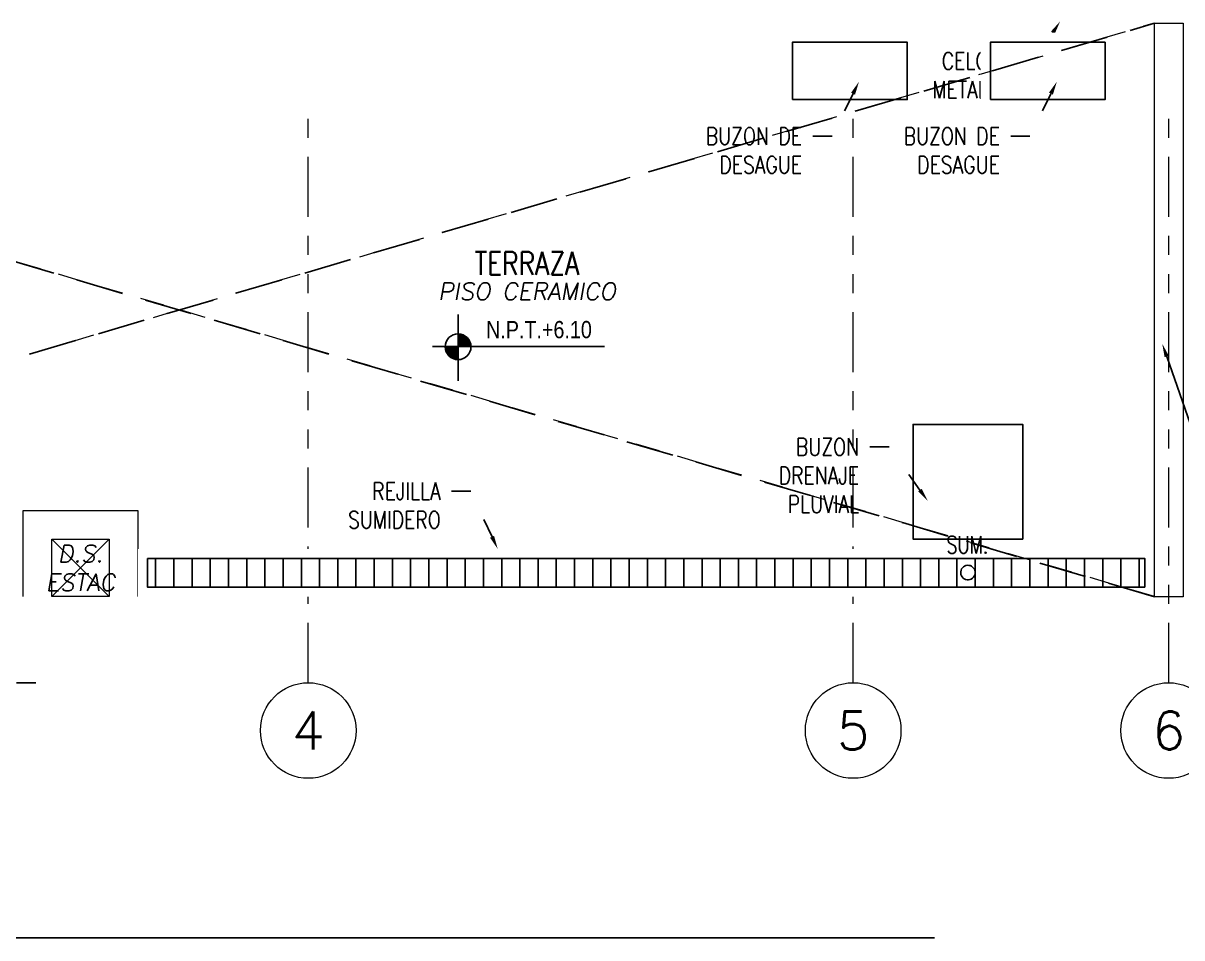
# Model space of a CAD drawing. Header units: millimetres. Extents: x -3 to 53, y -110 to 39.
# Drawn here: x 4.43 to 10.49, y 17.42 to 22.2 of the extents above; entities that cross this region are included whole.
import ezdxf
from ezdxf import colors
from ezdxf.entities.mleader import LeaderData, LeaderLine
from ezdxf.enums import TextEntityAlignment as Align
from ezdxf.math import Vec2, Vec3
from ezdxf.xclip import XClip

# ---------------------------------------------------------------- set-up
doc = ezdxf.new("R2010")
doc.units = ezdxf.units.MM
doc.header["$XCLIPFRAME"] = 2
doc.set_wipeout_variables(frame=1)
for name, pattern in [('ACAD_ISO07W100', [3, 0, -3]), ('CONTINUO', [0]), ('DOT', [6.35, 0, -6.35]), ('HIDDEN2', [0.1875, 0.125, -0.0625]), ('PHANTOM', [63.5, 31.75, -6.35, 6.35, -6.35, 6.35, -6.35]), ('PHANTOM2', [1.25, 0.625, -0.125, 0.125, -0.125, 0.125, -0.125])]:
    doc.linetypes.add(name, pattern=pattern)
for name, color, linetype in [('A-EJES', 8, 'PHANTOM'), ('A-NIVELES-NPT', 8, 'Continuous'), ('A-PROYECCIONES', 8, 'HIDDEN2'), ('A-TEXTO-ACABADO PISO', 8, 'Continuous'), ('A-TEXTO-INDICACIONES', 8, 'Continuous'), ('DLP_TEXTO AMBIENTE', 8, 'Continuous')]:
    doc.layers.add(name, color=color, linetype=linetype)
doc.layers.add('A-MURO ALTO', color=8, linetype='Continuous', lineweight=20)
doc.layers.add('A-MUROS', color=8, linetype='Continuous', lineweight=30)
doc.styles.add('R80', font='ARIALN.TTF', dxfattribs={"height": 2.03})
doc.styles.add('ROMANS', font='ROMANS.shx', dxfattribs={"oblique": 10})
doc.styles.add('TXT_COTAS', font='romans.shx', dxfattribs={"width": 0.8})

# ---------------------------------------------------------------- blocks, each defined once
blk = doc.blocks.new('TEXTO AMBIENTES P1')
at = {"layer": 'A-TEXTO-ACABADO PISO', "color": 8, "lineweight": 0, "insert": (5.7189, -15.2076), "char_height": 0.09, "attachment_point": 2, "rotation": 0.00002, "style": 'ROMANS'}
blk.add_mtext_dynamic_manual_height_columns('PISO CERAMICO', width=1.20225, gutter_width=12.5, heights=[0], dxfattribs=at)
at = {"layer": 'DLP_TEXTO AMBIENTE', "color": 8, "lineweight": 0, "style": 'ROMANS', "width": 0.8}
blk.add_text('TERRAZA', height=0.12, dxfattribs=at).set_placement((5.7186, -15.1671, 0), align=Align.CENTER)
blk = doc.blocks.new('TEXTO DUCTOS P1')
at = {"layer": 'A-TEXTO-INDICACIONES', "insert": (3.384, -16.6998, 0), "char_height": 0.09, "width": 0.4157, "attachment_point": 5, "style": 'ROMANS'}
blk.add_mtext('\\pxsm1,t16;D.S. ESTAC', dxfattribs=at)
blk = doc.blocks.new('Ejes_Torre C 1var')
at = {"layer": 'A-EJES', "color": 8, "linetype": 'PHANTOM2', "lineweight": 0, "ltscale": 0.5}
for points in [[(5.925, -3.45), (5.925, -0.5)], [(8.775, -3.45), (8.775, -0.5)], [(10.425, -3.45), (10.425, -0.5)]]:
    blk.add_lwpolyline(points, dxfattribs=at)
at = {"layer": 'A-EJES', "color": 8, "linetype": 'Continuous', "lineweight": 0}
for centre in [(5.925, -3.7), (8.775, -3.7), (10.425, -3.7)]:
    blk.add_circle(centre, 0.25, dxfattribs=at)
at = {"layer": 'A-EJES', "color": 8, "linetype": 'Continuous', "lineweight": 0, "style": 'ROMANS'}
for s, p in [('4', (5.925, -3.7)), ('5', (8.775, -3.7)), ('6', (10.425, -3.7))]:
    blk.add_text(s, height=0.2, dxfattribs=at).set_placement(p, align=Align.MIDDLE_CENTER)
blk = doc.blocks.new('b1')
at = {"color": 8}
blk.add_wipeout([(0, -0.4), (0, 0), (0.7, 0), (0.7, -0.4)], dxfattribs=at)
blk.add_lwpolyline([(0.05, -0.35), (0.05, -0.05), (0.65, -0.05), (0.65, -0.35)], close=True, dxfattribs=at)
blk = doc.blocks.new('b4')
at = {"color": 8}
blk.add_wipeout([(0.6732, -0.7), (0, -0.7), (0, 0), (0.6732, 0)], dxfattribs=at)
blk.add_lwpolyline([(0.6232, -0.65), (0.05, -0.65), (0.05, -0.05), (0.6232, -0.05)], close=True, dxfattribs=at)
blk = doc.blocks.new('*U256')
at = {"color": 8}
blk.add_ellipse((0, 0), major_axis=(0.0118, 0.036), ratio=1, start_param=5.813820330443059, end_param=12.09700563762265, dxfattribs=at)
at = {"layer": 'A-TEXTO-INDICACIONES', "color": 8, "style": 'ROMANS', "width": 0.75}
blk.add_text('SUM.', height=0.09, dxfattribs=at).set_placement((-0.1125, 0.1003))
blk = doc.blocks.new('FONDO_')
at = {"layer": 'A-MURO ALTO', "color": 8}
blk.add_lwpolyline([(-12.6657, -15.4278), (-15.5932, -14.7725), (-15.5604, -14.6261), (-12.6329, -15.2815)], close=True, dxfattribs=at)
at = {"layer": 'A-PROYECCIONES', "color": 8, "ltscale": 2}
for p, q in [((-13.3322, -4.6727), (-12.6329, -15.2815)), ((-15.5604, -14.6261), (-10.4048, -5.3278))]:
    blk.add_line(p, q, dxfattribs=at)
blk = doc.blocks.new('SIM NIVEL PLANTA')
at = {"linetype": 'Continuous'}
h = blk.add_hatch(dxfattribs=at)
h.set_pattern_fill('_USER', color=8, scale=0.089997, angle=45, style=0, pattern_type=0)
h.set_pattern_definition([(45, (31854.49523, 23864.84028), (-0.06363728001, 0.06363728001), [])])
h.paths.add_polyline_path([(-17.33, 0), (-15.98, 0, 0.409209), (-17.33, 1.33)])
h.paths.add_polyline_path([(-18.68, 0, 0.004279), (-18.68, -0.02, 0.414214), (-17.33, -1.37), (-17.33, 0)])
at = {"color": 8}
for p, q in [((-17.33, -3.58), (-17.33, 3.34)), ((-2, 0), (-20, 0))]:
    blk.add_line(p, q, dxfattribs=at)
at = {"color": 8, "linetype": 'Continuous'}
blk.add_circle((-17.33, -0.02), 1.35, dxfattribs=at)
at = {"color": 8, "style": 'R80'}
blk.add_attdef('N.P.T.+0.00', text='', height=1.8, dxfattribs=at).set_placement((-8.87, 1.77), align=Align.MIDDLE_CENTER)
blk = doc.blocks.new('TEXTO NOTAS P1')
at = {"layer": 'A-TEXTO-INDICACIONES'}
ml = blk.add_multileader_mtext('Standard', dxfattribs=at)
ml.set_content('\\pxsm1,t16;CELOSIA\\PMETALICA', color=256, style='TXT_COTAS')
ml.set_leader_properties(color=7)
ml.build(insert=Vec2(0, 0))
ml.multileader.update_dxf_attribs({"dogleg_length": 0.05, "arrow_head_size": 0.07})
ctx = ml.context
ctx.base_point, ctx.char_height, ctx.arrow_head_size, ctx.landing_gap_size, ctx.plane_origin = Vec3(7.7577, -14.048), 0.09, 0.07, 0.05, Vec3(8.6419, -14.608)
ctx.text_align_type = 2
notes = []
notes.append((ctx, [(0, (1, 1, 0), (8.374, -14.048), (-1, 0), 0.05, [(0, [(8.5072, -13.8411)], 0, [])])]))
ctx.mtext.insert, ctx.mtext.width, ctx.mtext.defined_height, ctx.mtext.alignment, ctx.mtext.flow_direction = Vec3(8.274, -14.003), 1.024058, 0.5146, 3, 5
ml = blk.add_multileader_mtext('Standard', dxfattribs=at)
ml.set_content('\\pxsm1;MURO CON LADRILLO PASTELERO\\P\\pt16;H:2.30M', color=256, style='TXT_COTAS')
ml.set_leader_properties(color=7)
ml.build(insert=Vec2(0, 0))
ml.multileader.update_dxf_attribs({"dogleg_length": 0.05, "arrow_head_size": 0.07})
ctx = ml.context
ctx.base_point, ctx.char_height, ctx.arrow_head_size, ctx.landing_gap_size, ctx.plane_origin = Vec3(9.3805, -16.251), 0.09, 0.07, 0.05, Vec3(8.0866, -15.8181)
notes.append((ctx, [(0, (1, 1, 0), (9.2936, -16.251), (1, 0), 0.0869, [(0, [(9.0415, -15.5274)], 0, [])])]))
ctx.mtext.insert, ctx.mtext.width, ctx.mtext.defined_height, ctx.mtext.flow_direction = Vec3(9.4305, -16.206), 1.102183, 0.8046, 5
for ctx, leaders in notes:
    for number, flags, end, landing, length, lines in leaders:
        leader = LeaderData()
        leader.index, (leader.has_last_leader_line, leader.has_dogleg_vector, leader.attachment_direction) = number, flags
        leader.last_leader_point, leader.dogleg_vector, leader.dogleg_length = Vec3(end), Vec3(landing), length
        for number, points, colour, breaks in lines:
            line = LeaderLine()
            line.index, line.vertices, line.color, line.breaks = number, Vec3.list(points), colors.encode_raw_color(colour), breaks
            leader.lines.append(line)
        ctx.leaders.append(leader)
blk = doc.blocks.new('IISS P1')
at = {"color": 8}
for p in [(7.0575, -13.9), (8.0924, -13.9)]:
    blk.add_blockref('b1', p, dxfattribs=at)
at = {"color": 8, "linetype": 'CONTINUO'}
blk.add_blockref('b4', (7.6883, -15.8987, 0), dxfattribs=at)
at = {"layer": 'A-TEXTO-INDICACIONES', "color": 8}
ml = blk.add_multileader_mtext('Standard', dxfattribs=at)
ml.set_content('REJILLA SUMIDERO', color=8, style='TXT_COTAS')
ml.set_leader_properties(color=7)
ml.build(insert=Vec2(0, 0))
ml.multileader.update_dxf_attribs({"dogleg_length": 0.05, "arrow_head_size": 0.07})
ctx = ml.context
ctx.base_point, ctx.char_height, ctx.arrow_head_size, ctx.landing_gap_size, ctx.plane_origin = Vec3(4.7001, -16.2979), 0.09, 0.07, 0.05, Vec3(5.7158, -15.9224)
ctx.text_align_type = 2
notes = []
notes.append((ctx, [(0, (1, 1, 0), (5.4248, -16.2979), (-1, 0), 0.107, [(0, [(5.5659, -16.6001)], 0, [])])]))
ctx.mtext.insert, ctx.mtext.width, ctx.mtext.defined_height, ctx.mtext.alignment, ctx.mtext.flow_direction = Vec3(5.2678, -16.2529), 0.583248, 0.8046, 3, 5
for ctx, leaders in notes:
    for number, flags, end, landing, length, lines in leaders:
        leader = LeaderData()
        leader.index, (leader.has_last_leader_line, leader.has_dogleg_vector, leader.attachment_direction) = number, flags
        leader.last_leader_point, leader.dogleg_vector, leader.dogleg_length = Vec3(end), Vec3(landing), length
        for number, points, colour, breaks in lines:
            line = LeaderLine()
            line.index, line.vertices, line.color, line.breaks = number, Vec3.list(points), colors.encode_raw_color(colour), breaks
            leader.lines.append(line)
        ctx.leaders.append(leader)
ml = blk.add_multileader_mtext('Standard', dxfattribs=at)
ml.set_content('BUZON DE DESAGUE', color=8, style='TXT_COTAS')
ml.set_leader_properties(color=7)
ml.build(insert=Vec2(0, 0))
ml.multileader.update_dxf_attribs({"dogleg_length": 0.05, "arrow_head_size": 0.07})
ctx = ml.context
ctx.base_point, ctx.char_height, ctx.arrow_head_size, ctx.landing_gap_size, ctx.plane_origin = Vec3(6.5519, -14.4411), 0.09, 0.07, 0.05, Vec3(7.6052, -14.0656)
ctx.text_align_type = 2
notes = []
notes.append((ctx, [(0, (1, 1, 0), (7.3143, -14.4411), (-1, 0), 0.107, [(0, [(7.4554, -14.1564)], 0, [])])]))
ctx.mtext.insert, ctx.mtext.width, ctx.mtext.defined_height, ctx.mtext.alignment, ctx.mtext.flow_direction = Vec3(7.1573, -14.3961), 0.583248, 0.8046, 3, 5
ml = blk.add_multileader_mtext('Standard', dxfattribs=at)
ml.set_content('BUZON DE DESAGUE', color=8, style='TXT_COTAS')
ml.set_leader_properties(color=7)
ml.build(insert=Vec2(0, 0))
ml.multileader.update_dxf_attribs({"dogleg_length": 0.05, "arrow_head_size": 0.07})
ctx = ml.context
ctx.base_point, ctx.char_height, ctx.arrow_head_size, ctx.landing_gap_size, ctx.plane_origin = Vec3(7.5867, -14.4411), 0.09, 0.07, 0.05, Vec3(8.6401, -14.0656)
ctx.text_align_type = 2
notes.append((ctx, [(0, (1, 1, 0), (8.3491, -14.4411), (-1, 0), 0.107, [(0, [(8.4902, -14.1564)], 0, [])])]))
ctx.mtext.insert, ctx.mtext.width, ctx.mtext.defined_height, ctx.mtext.alignment, ctx.mtext.flow_direction = Vec3(8.1921, -14.3961), 0.583248, 0.8046, 3, 5
ml = blk.add_multileader_mtext('Standard', dxfattribs=at)
ml.set_content('BUZON DRENAJE PLUVIAL', color=8, style='TXT_COTAS')
ml.set_leader_properties(color=7)
ml.build(insert=Vec2(0, 0))
ml.multileader.update_dxf_attribs({"dogleg_length": 0.05, "arrow_head_size": 0.07})
ctx = ml.context
ctx.base_point, ctx.char_height, ctx.arrow_head_size, ctx.landing_gap_size, ctx.plane_origin = Vec3(6.9601, -16.0665, 0), 0.09, 0.07, 0.05, Vec3(7.965, -15.6018, 0)
ctx.text_align_type = 2
notes.append((ctx, [(0, (1, 1, 0), (7.6128, -16.0665, 0), (-1, 0), 0.107, [(0, [(7.8151, -16.3494, 0)], 0, [])])]))
ctx.mtext.insert, ctx.mtext.width, ctx.mtext.defined_height, ctx.mtext.alignment, ctx.mtext.flow_direction = Vec3(7.4558, -16.0215, 0), 0.583248, 0.8046, 3, 5
for ctx, leaders in notes:
    for number, flags, end, landing, length, lines in leaders:
        leader = LeaderData()
        leader.index, (leader.has_last_leader_line, leader.has_dogleg_vector, leader.attachment_direction) = number, flags
        leader.last_leader_point, leader.dogleg_vector, leader.dogleg_length = Vec3(end), Vec3(landing), length
        for number, points, colour, breaks in lines:
            line = LeaderLine()
            line.index, line.vertices, line.color, line.breaks = number, Vec3.list(points), colors.encode_raw_color(colour), breaks
            leader.lines.append(line)
        ctx.leaders.append(leader)
at = {"color": 8}
blk.add_wipeout([(3.684, -16.6001), (9.0001, -16.6001), (9.0001, -16.8501), (3.684, -16.8501)], dxfattribs=at).translate(0, 0, 0)
at = {"linetype": 'CONTINUO'}
h = blk.add_hatch(dxfattribs=at)
h.set_pattern_fill('ANSI31', color=8, scale=0.03, angle=45)
h.set_pattern_definition([(90, (-1.35, -36.04996), (-0.09525, 0), [])])
h.paths.add_polyline_path([(3.734, -16.6501), (8.9501, -16.6501), (8.9501, -16.8001), (3.734, -16.8001)])
at = {"color": 8, "linetype": 'CONTINUO', "elevation": 0}
blk.add_lwpolyline([(3.734, -16.6501), (8.9501, -16.6501), (8.9501, -16.8001), (3.734, -16.8001)], close=True, dxfattribs=at)
at = {"color": 8, "ltscale": 0.05}
blk.add_blockref('*U256', (8.0249, -16.7237, 0), dxfattribs=at)
blk = doc.blocks.new('arq.')
at = {"color": 8, "lineweight": 0}
for p, q in [((105.7967, 21.3938, 0), (106.0967, 21.0938, 0)), ((106.0967, 21.3938, 0), (105.7967, 21.0938, 0))]:
    blk.add_line(p, q, dxfattribs=at)
at = {"layer": 'A-MUROS', "color": 8, "lineweight": 0, "elevation": 0}
blk.add_lwpolyline([(105.6467, 21.0938), (105.6467, 21.5438), (106.2467, 21.5438), (106.2467, 21.0938)], dxfattribs=at)
blk.add_lwpolyline([(105.7967, 21.0938), (105.7967, 21.3938), (106.0967, 21.3938), (106.0967, 21.0938)], close=True, dxfattribs=at)
at = {"layer": 'A-MUROS', "color": 8}
blk.add_blockref('Ejes_Torre C 1var', (101.2127, 24.0936), dxfattribs=at)
at = {"layer": 'A-NIVELES-NPT', "color": 8, "lineweight": 0}
ref = blk.add_blockref('SIM NIVEL PLANTA', (108.7878, 22.4019, 0), dxfattribs=dict(at, xscale=0.05, yscale=0.05, zscale=0.05))
ref.add_attrib('N.P.T.+0.00', 'N.P.T.+6.10', dxfattribs={"layer": '0', "height": 0.09, "style": 'R80'}).set_placement((108.3443, 22.4906, 0), align=Align.MIDDLE_CENTER)
at = {"layer": 'A-TEXTO-INDICACIONES', "color": 8}
for name in ['TEXTO NOTAS P1', 'TEXTO DUCTOS P1']:
    blk.add_blockref(name, (102.5627, 37.9436), dxfattribs=at)
at = {"layer": 'DLP_TEXTO AMBIENTE', "color": 8}
blk.add_blockref('TEXTO AMBIENTES P1', (102.5627, 37.9436), dxfattribs=at)
at = {"color": 8, "linetype": 'ACAD_ISO07W100', "ltscale": 5}
ref = blk.add_blockref('IISS P1', (102.5627, 37.9436), dxfattribs=at)
XClip(ref).set_block_clipping_path([(-1.1998675355, -16.8514768426), (48.5500013503, -11.0499602037)])
at = {"layer": 'A-PROYECCIONES', "color": 8, "lineweight": 0}
for p, q in [((111.5632, 21.0946, 0), (101.3629, 24.0936, 0)), ((101.3632, 21.0938, 0), (111.5629, 24.0946, 0))]:
    blk.add_line(p, q, dxfattribs=at)
at = {"color": 8, "linetype": 'DOT'}
ref = blk.add_blockref('FONDO_', (93.8909, 33.0827), dxfattribs=dict(at, rotation=102.6173891652518))
XClip(ref).set_block_clipping_path([(-13.2902250815, -2.4271841227), (-25.0859891039, -55.1232695242), (-5.7853781296, -59.4436180056), (6.0103858928, -6.7475326041)])

msp = doc.modelspace()

# ---------------------------------------------------------------- block references
at = {"color": 7}
msp.add_blockref('arq.', (-101.2125, -1.8936), dxfattribs=at)

# ---------------------------------------------------------------- next in the draw order: linework, layer by layer
at = {"layer": 'DLP_TEXTO AMBIENTE', "color": 0}
msp.add_lwpolyline([(0.0002, 17.4157), (9.2002, 17.4157)], dxfattribs=at)

doc.saveas('drawing.dxf')
